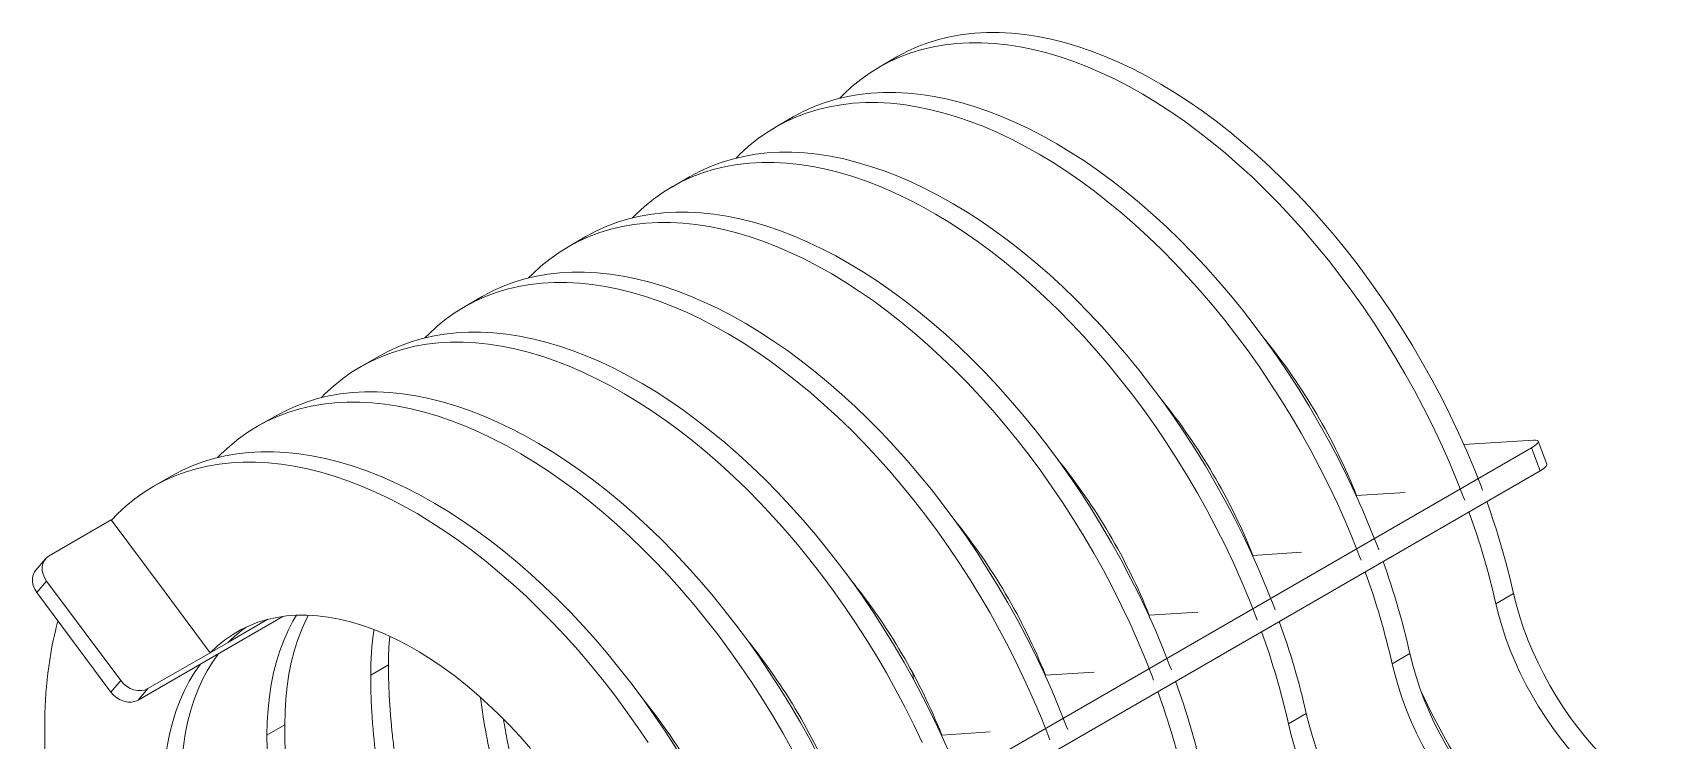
# Model space of a CAD drawing. Header units: millimetres. Extents: x -1732 to 6309, y -3588 to 3891.
# Drawn here: x 4667 to 5442, y 3076 to 3414 of the extents above; entities that cross this region are included whole.
import ezdxf

# ---------------------------------------------------------------- set-up
doc = ezdxf.new("R2010")
doc.units = ezdxf.units.MM

msp = doc.modelspace()

# ---------------------------------------------------------------- linework, layer by layer
at = {"color": 7, "linetype": 'Continuous', "lineweight": 15}
for p, q in [((5080.05, 3402.42), (5071.56, 3397.52)), ((5030.55, 3373.85), (5022.06, 3368.95)), ((4981.05, 3345.27), (4972.57, 3340.38)), ((4931.55, 3316.7), (4923.07, 3311.8)), ((4882.06, 3288.13), (4873.57, 3283.23)), ((4832.56, 3259.55), (4824.07, 3254.65)), ((4783.06, 3230.98), (4774.58, 3226.08)), ((5382.95, 3216.03), (4972.83, 2979.27)), ((5350.66, 3217.58), (5383.84, 3219.71)), ((5382.95, 3216.03), (5387.08, 3205.08)), ((5390.25, 3208.21), (5386.13, 3219.15)), ((4733.56, 3202.4), (4725.08, 3197.5)), ((5387.08, 3205.08), (4976.95, 2968.33)), ((5299.31, 3193.11), (5299.56, 3193.25)), ((5322.63, 3194.74), (5299.5, 3193.25)), ((4705.07, 3181.57), (4675.38, 3164.43)), ((4730.23, 3147.79), (4705.07, 3181.57)), ((4673.68, 3163.03), (4668.99, 3157.57)), ((5249.82, 3164.53), (5250.07, 3164.68)), ((5273.13, 3166.16), (5250, 3164.67)), ((4669.51, 3146.97), (4674.2, 3152.43)), ((4674.2, 3152.43), (4709.56, 3104.95)), ((4669.51, 3146.97), (4704.87, 3099.49)), ((4752.29, 3118.18), (4730.23, 3147.79)), ((5365.96, 3141.54), (5374.44, 3146.44)), ((5200.32, 3135.96), (5200.57, 3136.1)), ((5223.64, 3137.59), (5200.51, 3136.1)), ((4717.84, 3095.66), (4786.97, 3135.57)), ((4761.03, 3123.35), (4779.8, 3134.18)), ((4752.29, 3118.18), (4760.77, 3123.08)), ((4722.52, 3101.12), (4752.22, 3118.26)), ((4747.53, 3112.8), (4747.6, 3112.72)), ((4756.08, 3117.62), (4747.6, 3112.72)), ((4756.02, 3117.7), (4756.08, 3117.62)), ((5316.46, 3112.96), (5324.95, 3117.86)), ((4704.87, 3099.49), (4709.56, 3104.95)), ((4828.86, 3107.54), (4837.34, 3112.43)), ((5088.01, 3105.46), (5087.58, 3108.42)), ((5150.82, 3107.38), (5151.07, 3107.53)), ((5174.14, 3109.01), (5151.01, 3107.52)), ((4717.84, 3095.66), (4722.52, 3101.12)), ((4673.29, 3083.04), (4673.29, 2744.99)), ((4779.36, 3078.96), (4787.84, 3083.86)), ((5266.96, 3084.39), (5275.45, 3089.29)), ((5101.33, 3078.81), (5101.58, 3078.95)), ((5124.64, 3080.44), (5101.51, 3078.95))]:
    msp.add_line(p, q, dxfattribs=at)
at = {"color": 7, "linetype": 'Continuous', "lineweight": 15, "flags": 128}
for points in [[(5351.07, 3190.96), (5350.41, 3192.72), (5347.03, 3201.26), (5343.45, 3209.77), (5339.66, 3218.25), (5335.66, 3226.67), (5331.47, 3235.02), (5327.09, 3243.31), (5322.53, 3251.5), (5317.79, 3259.59), (5312.87, 3267.58), (5307.8, 3275.44), (5302.57, 3283.16), (5297.18, 3290.75), (5291.66, 3298.18), (5286, 3305.44), (5280.22, 3312.53), (5274.32, 3319.44), (5268.31, 3326.15), (5262.2, 3332.65), (5255.99, 3338.94), (5249.71, 3345.01), (5243.34, 3350.85), (5236.92, 3356.45), (5230.43, 3361.8), (5223.9, 3366.9), (5217.33, 3371.74), (5210.73, 3376.31), (5204.11, 3380.6), (5197.47, 3384.61), (5190.84, 3388.34), (5184.22, 3391.77), (5177.61, 3394.91), (5171.03, 3397.74), (5164.49, 3400.27), (5157.99, 3402.49), (5151.54, 3404.4), (5145.16, 3406), (5138.85, 3407.28), (5132.62, 3408.24), (5126.49, 3408.88), (5120.45, 3409.2), (5114.51, 3409.19), (5108.7, 3408.87), (5103, 3408.23), (5097.44, 3407.26), (5092.02, 3405.98), (5086.75, 3404.38), (5081.63, 3402.47), (5076.67, 3400.24), (5071.88, 3397.71), (5067.26, 3394.87), (5062.83, 3391.73), (5058.59, 3388.29), (5054.54, 3384.56), (5052.75, 3382.75)], [(5359.56, 3195.86), (5358.89, 3197.62), (5355.52, 3206.16), (5351.93, 3214.67), (5348.14, 3223.15), (5344.15, 3231.57), (5339.96, 3239.92), (5335.58, 3248.2), (5331.01, 3256.4), (5326.27, 3264.49), (5321.36, 3272.47), (5316.28, 3280.33), (5311.05, 3288.06), (5305.67, 3295.65), (5300.15, 3303.08), (5294.49, 3310.34), (5288.71, 3317.43), (5282.8, 3324.34), (5276.79, 3331.05), (5270.68, 3337.55), (5264.48, 3343.84), (5258.19, 3349.91), (5251.83, 3355.75), (5245.4, 3361.35), (5238.92, 3366.7), (5232.38, 3371.8), (5225.81, 3376.64), (5219.21, 3381.21), (5212.59, 3385.5), (5205.96, 3389.51), (5199.33, 3393.23), (5192.7, 3396.67), (5186.1, 3399.8), (5179.52, 3402.64), (5172.97, 3405.17), (5166.47, 3407.39), (5160.03, 3409.3), (5153.65, 3410.9), (5147.34, 3412.17), (5141.11, 3413.13), (5134.97, 3413.77), (5128.93, 3414.09), (5123, 3414.09), (5117.18, 3413.77), (5111.49, 3413.12), (5105.93, 3412.16), (5100.51, 3410.88), (5095.23, 3409.28), (5090.11, 3407.36), (5085.15, 3405.14), (5080.36, 3402.6), (5080.05, 3402.42)], [(5310.06, 3167.29), (5309.4, 3169.04), (5306.02, 3177.58), (5302.44, 3186.1), (5298.64, 3194.57), (5294.65, 3202.99), (5290.46, 3211.35), (5286.08, 3219.63), (5281.51, 3227.82), (5276.77, 3235.92), (5271.86, 3243.9), (5266.79, 3251.76), (5261.55, 3259.49), (5256.17, 3267.07), (5250.65, 3274.5), (5244.99, 3281.77), (5239.21, 3288.86), (5233.31, 3295.76), (5227.3, 3302.47), (5221.19, 3308.98), (5214.98, 3315.27), (5208.69, 3321.34), (5202.33, 3327.18), (5195.9, 3332.78), (5189.42, 3338.13), (5182.89, 3343.23), (5176.31, 3348.06), (5169.71, 3352.63), (5163.09, 3356.92), (5156.46, 3360.94), (5149.83, 3364.66), (5143.21, 3368.09), (5136.6, 3371.23), (5130.02, 3374.07), (5123.47, 3376.6), (5116.97, 3378.82), (5110.53, 3380.73), (5104.15, 3382.32), (5097.84, 3383.6), (5091.61, 3384.56), (5085.47, 3385.2), (5079.43, 3385.52), (5073.5, 3385.52), (5067.68, 3385.19), (5061.99, 3384.55), (5056.43, 3383.59), (5051.01, 3382.3), (5045.73, 3380.7), (5040.61, 3378.79), (5035.66, 3376.56), (5030.87, 3374.03), (5030.55, 3373.85)], [(5301.58, 3162.39), (5300.91, 3164.14), (5297.54, 3172.69), (5293.95, 3181.2), (5290.16, 3189.67), (5286.16, 3198.09), (5281.97, 3206.45), (5277.59, 3214.73), (5273.03, 3222.92), (5268.29, 3231.02), (5263.38, 3239), (5258.3, 3246.86), (5253.07, 3254.59), (5247.69, 3262.17), (5242.16, 3269.6), (5236.51, 3276.87), (5230.72, 3283.96), (5224.82, 3290.86), (5218.81, 3297.57), (5212.7, 3304.08), (5206.5, 3310.37), (5200.21, 3316.44), (5193.85, 3322.28), (5187.42, 3327.88), (5180.93, 3333.23), (5174.4, 3338.33), (5167.83, 3343.16), (5161.23, 3347.73), (5154.61, 3352.03), (5147.98, 3356.04), (5141.34, 3359.76), (5134.72, 3363.2), (5128.11, 3366.33), (5121.53, 3369.17), (5114.99, 3371.7), (5108.49, 3373.92), (5102.04, 3375.83), (5095.66, 3377.42), (5089.35, 3378.7), (5083.13, 3379.66), (5076.99, 3380.3), (5070.95, 3380.62), (5065.02, 3380.62), (5059.2, 3380.3), (5053.51, 3379.65), (5047.95, 3378.69), (5042.52, 3377.4), (5037.25, 3375.81), (5032.13, 3373.89), (5027.17, 3371.67), (5022.38, 3369.13), (5017.77, 3366.29), (5013.34, 3363.15), (5009.09, 3359.71), (5005.04, 3355.99), (5003.25, 3354.18)], [(5260.56, 3138.71), (5259.9, 3140.47), (5256.52, 3149.01), (5252.94, 3157.52), (5249.15, 3166), (5245.15, 3174.42), (5240.96, 3182.77), (5236.58, 3191.06), (5232.02, 3199.25), (5227.28, 3207.34), (5222.36, 3215.32), (5217.29, 3223.19), (5212.06, 3230.91), (5206.67, 3238.5), (5201.15, 3245.93), (5195.49, 3253.19), (5189.71, 3260.28), (5183.81, 3267.19), (5177.8, 3273.9), (5171.69, 3280.4), (5165.48, 3286.69), (5159.2, 3292.76), (5152.83, 3298.6), (5146.41, 3304.2), (5139.92, 3309.55), (5133.39, 3314.65), (5126.82, 3319.49), (5120.22, 3324.06), (5113.6, 3328.35), (5106.97, 3332.36), (5100.33, 3336.09), (5093.71, 3339.52), (5087.1, 3342.66), (5080.52, 3345.49), (5073.98, 3348.02), (5067.48, 3350.24), (5061.03, 3352.15), (5054.65, 3353.75), (5048.34, 3355.03), (5042.11, 3355.99), (5035.98, 3356.63), (5029.94, 3356.95), (5024, 3356.94), (5018.19, 3356.62), (5012.49, 3355.98), (5006.93, 3355.01), (5001.51, 3353.73), (4996.24, 3352.13), (4991.12, 3350.22), (4986.16, 3347.99), (4981.37, 3345.46), (4981.05, 3345.27)], [(5252.08, 3133.81), (5251.41, 3135.57), (5248.04, 3144.11), (5244.45, 3152.63), (5240.66, 3161.1), (5236.67, 3169.52), (5232.48, 3177.88), (5228.1, 3186.16), (5223.53, 3194.35), (5218.79, 3202.44), (5213.88, 3210.43), (5208.8, 3218.29), (5203.57, 3226.02), (5198.19, 3233.6), (5192.67, 3241.03), (5187.01, 3248.3), (5181.23, 3255.38), (5175.32, 3262.29), (5169.31, 3269), (5163.2, 3275.5), (5157, 3281.8), (5150.71, 3287.87), (5144.35, 3293.7), (5137.92, 3299.3), (5131.44, 3304.66), (5124.9, 3309.75), (5118.33, 3314.59), (5111.73, 3319.16), (5105.11, 3323.45), (5098.48, 3327.46), (5091.85, 3331.19), (5085.22, 3334.62), (5078.62, 3337.76), (5072.04, 3340.59), (5065.49, 3343.12), (5058.99, 3345.34), (5052.55, 3347.25), (5046.17, 3348.85), (5039.86, 3350.13), (5033.63, 3351.09), (5027.49, 3351.73), (5021.45, 3352.05), (5015.52, 3352.04), (5009.7, 3351.72), (5004.01, 3351.08), (4998.45, 3350.11), (4993.03, 3348.83), (4987.75, 3347.23), (4982.63, 3345.32), (4977.67, 3343.09), (4972.88, 3340.56), (4968.27, 3337.72), (4963.84, 3334.58), (4959.59, 3331.14), (4955.54, 3327.41), (4953.75, 3325.6)], [(5202.58, 3105.24), (5201.92, 3106.99), (5198.54, 3115.54), (5194.96, 3124.05), (5191.16, 3132.52), (5187.17, 3140.95), (5182.98, 3149.3), (5178.6, 3157.58), (5174.03, 3165.78), (5169.29, 3173.87), (5164.38, 3181.85), (5159.31, 3189.71), (5154.07, 3197.44), (5148.69, 3205.03), (5143.17, 3212.46), (5137.51, 3219.72), (5131.73, 3226.81), (5125.83, 3233.72), (5119.82, 3240.42), (5113.71, 3246.93), (5107.5, 3253.22), (5101.21, 3259.29), (5094.85, 3265.13), (5088.42, 3270.73), (5081.94, 3276.08), (5075.41, 3281.18), (5068.83, 3286.02), (5062.23, 3290.58), (5055.61, 3294.88), (5048.98, 3298.89), (5042.35, 3302.61), (5035.73, 3306.05), (5029.12, 3309.18), (5022.54, 3312.02), (5015.99, 3314.55), (5009.49, 3316.77), (5003.05, 3318.68), (4996.67, 3320.28), (4990.36, 3321.55), (4984.13, 3322.51), (4977.99, 3323.15), (4971.95, 3323.47), (4966.02, 3323.47), (4960.2, 3323.15), (4954.51, 3322.5), (4948.95, 3321.54), (4943.53, 3320.26), (4938.25, 3318.66), (4933.13, 3316.74), (4928.18, 3314.52), (4923.39, 3311.98), (4918.77, 3309.14), (4914.34, 3306), (4910.1, 3302.57), (4906.05, 3298.84), (4904.26, 3297.03)], [(5211.07, 3110.14), (5210.4, 3111.89), (5207.03, 3120.44), (5203.44, 3128.95), (5199.65, 3137.42), (5195.65, 3145.84), (5191.46, 3154.2), (5187.08, 3162.48), (5182.52, 3170.67), (5177.78, 3178.77), (5172.87, 3186.75), (5167.79, 3194.61), (5162.56, 3202.34), (5157.18, 3209.92), (5151.65, 3217.35), (5146, 3224.62), (5140.21, 3231.71), (5134.31, 3238.61), (5128.3, 3245.32), (5122.19, 3251.83), (5115.99, 3258.12), (5109.7, 3264.19), (5103.34, 3270.03), (5096.91, 3275.63), (5090.42, 3280.98), (5083.89, 3286.08), (5077.32, 3290.91), (5070.72, 3295.48), (5064.1, 3299.78), (5057.47, 3303.79), (5050.84, 3307.51), (5044.21, 3310.95), (5037.6, 3314.08), (5031.02, 3316.92), (5024.48, 3319.45), (5017.98, 3321.67), (5011.53, 3323.58), (5005.15, 3325.17), (4998.84, 3326.45), (4992.62, 3327.41), (4986.48, 3328.05), (4980.44, 3328.37), (4974.51, 3328.37), (4968.69, 3328.05), (4963, 3327.4), (4957.44, 3326.44), (4952.01, 3325.15), (4946.74, 3323.56), (4941.62, 3321.64), (4936.66, 3319.42), (4931.87, 3316.88), (4931.55, 3316.7)], [(5161.57, 3081.56), (5160.9, 3083.32), (5157.53, 3091.86), (5153.94, 3100.38), (5150.15, 3108.85), (5146.16, 3117.27), (5141.97, 3125.63), (5137.59, 3133.91), (5133.02, 3142.1), (5128.28, 3150.19), (5123.37, 3158.18), (5118.29, 3166.04), (5113.06, 3173.77), (5107.68, 3181.35), (5102.16, 3188.78), (5096.5, 3196.05), (5090.72, 3203.13), (5084.82, 3210.04), (5078.8, 3216.75), (5072.69, 3223.25), (5066.49, 3229.55), (5060.2, 3235.62), (5053.84, 3241.45), (5047.41, 3247.05), (5040.93, 3252.41), (5034.39, 3257.5), (5027.82, 3262.34), (5021.22, 3266.91), (5014.6, 3271.2), (5007.97, 3275.21), (5001.34, 3278.94), (4994.71, 3282.37), (4988.11, 3285.51), (4981.53, 3288.34), (4974.98, 3290.87), (4968.48, 3293.09), (4962.04, 3295), (4955.66, 3296.6), (4949.35, 3297.88), (4943.12, 3298.84), (4936.98, 3299.48), (4930.94, 3299.8), (4925.01, 3299.79), (4919.19, 3299.47), (4913.5, 3298.83), (4907.94, 3297.86), (4902.52, 3296.58), (4897.24, 3294.98), (4892.12, 3293.07), (4887.16, 3290.84), (4882.37, 3288.31), (4882.06, 3288.13)], [(5153.08, 3076.67), (5152.42, 3078.42), (5149.04, 3086.96), (5145.46, 3095.48), (5141.67, 3103.95), (5137.67, 3112.37), (5133.48, 3120.73), (5129.1, 3129.01), (5124.54, 3137.2), (5119.8, 3145.29), (5114.88, 3153.28), (5109.81, 3161.14), (5104.58, 3168.87), (5099.19, 3176.45), (5093.67, 3183.88), (5088.01, 3191.15), (5082.23, 3198.24), (5076.33, 3205.14), (5070.32, 3211.85), (5064.21, 3218.36), (5058, 3224.65), (5051.72, 3230.72), (5045.35, 3236.56), (5038.93, 3242.16), (5032.44, 3247.51), (5025.91, 3252.61), (5019.34, 3257.44), (5012.74, 3262.01), (5006.12, 3266.3), (4999.48, 3270.31), (4992.85, 3274.04), (4986.23, 3277.47), (4979.62, 3280.61), (4973.04, 3283.44), (4966.5, 3285.97), (4960, 3288.2), (4953.55, 3290.11), (4947.17, 3291.7), (4940.86, 3292.98), (4934.63, 3293.94), (4928.5, 3294.58), (4922.46, 3294.9), (4916.52, 3294.9), (4910.71, 3294.57), (4905.01, 3293.93), (4899.45, 3292.96), (4894.03, 3291.68), (4888.76, 3290.08), (4883.64, 3288.17), (4878.68, 3285.94), (4873.89, 3283.41), (4869.27, 3280.57), (4864.84, 3277.43), (4860.6, 3273.99), (4856.55, 3270.26), (4854.76, 3268.46)], [(5104.45, 3071.8), (5100.65, 3080.27), (5096.66, 3088.7), (5092.47, 3097.05), (5088.09, 3105.33), (5083.52, 3113.53), (5078.78, 3121.62), (5073.87, 3129.6), (5068.8, 3137.46), (5063.56, 3145.19), (5058.18, 3152.78), (5052.66, 3160.21), (5047, 3167.47), (5041.22, 3174.56), (5035.32, 3181.47), (5029.31, 3188.17), (5023.2, 3194.68), (5016.99, 3200.97), (5010.7, 3207.04), (5004.34, 3212.88), (4997.91, 3218.48), (4991.43, 3223.83), (4984.9, 3228.93), (4978.32, 3233.77), (4971.72, 3238.33), (4965.1, 3242.63), (4958.47, 3246.64), (4951.84, 3250.36), (4945.22, 3253.8), (4938.61, 3256.93), (4932.03, 3259.77), (4925.48, 3262.3), (4918.98, 3264.52), (4912.54, 3266.43), (4906.16, 3268.03), (4899.85, 3269.3), (4893.62, 3270.26), (4887.48, 3270.9), (4881.44, 3271.22), (4875.51, 3271.22), (4869.69, 3270.9), (4864, 3270.25), (4858.44, 3269.29), (4853.02, 3268.01), (4847.74, 3266.41), (4842.62, 3264.49), (4837.67, 3262.27), (4832.88, 3259.73), (4832.56, 3259.55)], [(5092.17, 3075.38), (5088.17, 3083.8), (5083.98, 3092.15), (5079.6, 3100.43), (5075.04, 3108.63), (5070.3, 3116.72), (5065.39, 3124.7), (5060.31, 3132.56), (5055.08, 3140.29), (5049.7, 3147.88), (5044.17, 3155.31), (5038.52, 3162.57), (5032.73, 3169.66), (5026.83, 3176.57), (5020.82, 3183.28), (5014.71, 3189.78), (5008.51, 3196.07), (5002.22, 3202.14), (4995.86, 3207.98), (4989.43, 3213.58), (4982.94, 3218.93), (4976.41, 3224.03), (4969.84, 3228.87), (4963.24, 3233.44), (4956.62, 3237.73), (4949.99, 3241.74), (4943.35, 3245.47), (4936.73, 3248.9), (4930.12, 3252.03), (4923.54, 3254.87), (4917, 3257.4), (4910.5, 3259.62), (4904.05, 3261.53), (4897.67, 3263.13), (4891.36, 3264.4), (4885.14, 3265.36), (4879, 3266), (4872.96, 3266.32), (4867.03, 3266.32), (4861.21, 3266), (4855.52, 3265.35), (4849.96, 3264.39), (4844.53, 3263.11), (4839.26, 3261.51), (4834.14, 3259.59), (4829.18, 3257.37), (4824.39, 3254.83), (4819.78, 3252), (4815.35, 3248.85), (4811.1, 3245.42), (4807.05, 3241.69), (4805.26, 3239.88)], [(5030.11, 3071.86), (5025.54, 3080.05), (5020.8, 3088.15), (5015.89, 3096.13), (5010.81, 3103.99), (5005.58, 3111.72), (5000.2, 3119.3), (4994.68, 3126.73), (4989.02, 3134), (4983.24, 3141.09), (4977.33, 3147.99), (4971.32, 3154.7), (4965.21, 3161.21), (4959.01, 3167.5), (4952.72, 3173.57), (4946.36, 3179.41), (4939.93, 3185.01), (4933.45, 3190.36), (4926.91, 3195.46), (4920.34, 3200.29), (4913.74, 3204.86), (4907.12, 3209.15), (4900.49, 3213.17), (4893.86, 3216.89), (4887.23, 3220.32), (4880.63, 3223.46), (4874.05, 3226.3), (4867.5, 3228.83), (4861, 3231.05), (4854.56, 3232.96), (4848.18, 3234.55), (4841.87, 3235.83), (4835.64, 3236.79), (4829.5, 3237.43), (4823.46, 3237.75), (4817.53, 3237.75), (4811.71, 3237.42), (4806.02, 3236.78), (4800.46, 3235.82), (4795.04, 3234.53), (4789.76, 3232.93), (4784.64, 3231.02), (4779.68, 3228.79), (4774.89, 3226.26), (4770.28, 3223.42), (4765.85, 3220.28), (4761.6, 3216.84), (4757.55, 3213.11), (4755.76, 3211.31)], [(5042.97, 3068.48), (5038.59, 3076.76), (5034.03, 3084.95), (5029.29, 3093.04), (5024.37, 3101.03), (5019.3, 3108.89), (5014.07, 3116.62), (5008.68, 3124.2), (5003.16, 3131.63), (4997.5, 3138.9), (4991.72, 3145.99), (4985.82, 3152.89), (4979.81, 3159.6), (4973.7, 3166.11), (4967.49, 3172.4), (4961.21, 3178.47), (4954.84, 3184.31), (4948.42, 3189.91), (4941.93, 3195.26), (4935.4, 3200.36), (4928.83, 3205.19), (4922.23, 3209.76), (4915.61, 3214.05), (4908.98, 3218.06), (4902.34, 3221.79), (4895.72, 3225.22), (4889.11, 3228.36), (4882.53, 3231.19), (4875.99, 3233.72), (4869.49, 3235.95), (4863.04, 3237.86), (4856.66, 3239.45), (4850.35, 3240.73), (4844.12, 3241.69), (4837.99, 3242.33), (4831.95, 3242.65), (4826.01, 3242.65), (4820.2, 3242.32), (4814.5, 3241.68), (4808.94, 3240.71), (4803.52, 3239.43), (4798.25, 3237.83), (4793.13, 3235.92), (4788.17, 3233.69), (4783.38, 3231.16), (4783.06, 3230.98)], [(4974.88, 3072.45), (4969.8, 3080.31), (4964.57, 3088.04), (4959.19, 3095.63), (4953.66, 3103.06), (4948.01, 3110.32), (4942.22, 3117.41), (4936.32, 3124.32), (4930.31, 3131.03), (4924.2, 3137.53), (4918, 3143.82), (4911.71, 3149.89), (4905.35, 3155.73), (4898.92, 3161.33), (4892.43, 3166.68), (4885.9, 3171.78), (4879.33, 3176.62), (4872.73, 3181.19), (4866.11, 3185.48), (4859.48, 3189.49), (4852.85, 3193.21), (4846.22, 3196.65), (4839.61, 3199.78), (4833.03, 3202.62), (4826.49, 3205.15), (4819.99, 3207.37), (4813.54, 3209.28), (4807.16, 3210.88), (4800.85, 3212.15), (4794.63, 3213.11), (4788.49, 3213.75), (4782.45, 3214.07), (4776.52, 3214.07), (4770.7, 3213.75), (4765.01, 3213.1), (4759.45, 3212.14), (4754.02, 3210.86), (4748.75, 3209.26), (4743.63, 3207.34), (4738.67, 3205.12), (4733.88, 3202.58), (4733.56, 3202.4)], [(5383.84, 3219.71), (5384.91, 3219.71), (5385.67, 3219.55), (5386.09, 3219.25), (5386.14, 3218.8), (5385.84, 3218.23), (5385.19, 3217.56), (5384.21, 3216.82), (5382.95, 3216.03)], [(4961.32, 3075.42), (4956.08, 3083.14), (4950.7, 3090.73), (4945.18, 3098.16), (4939.52, 3105.42), (4933.74, 3112.51), (4927.84, 3119.42), (4921.83, 3126.13), (4915.72, 3132.63), (4909.51, 3138.92), (4903.22, 3144.99), (4896.86, 3150.83), (4890.43, 3156.43), (4883.95, 3161.79), (4877.42, 3166.88), (4870.84, 3171.72), (4864.24, 3176.29), (4857.62, 3180.58), (4850.99, 3184.59), (4844.36, 3188.32), (4837.74, 3191.75), (4831.13, 3194.89), (4824.55, 3197.72), (4818, 3200.25), (4811.5, 3202.47), (4805.06, 3204.38), (4798.68, 3205.98), (4792.37, 3207.26), (4786.14, 3208.22), (4780, 3208.86), (4773.96, 3209.18), (4768.03, 3209.17), (4762.21, 3208.85), (4756.52, 3208.21), (4750.96, 3207.24), (4745.54, 3205.96), (4740.26, 3204.36), (4735.14, 3202.45), (4730.19, 3200.22), (4725.4, 3197.69), (4720.78, 3194.85), (4716.35, 3191.71), (4712.11, 3188.27), (4708.06, 3184.54), (4705.12, 3181.52)], [(5390.25, 3208.21), (5390.27, 3207.85), (5389.96, 3207.29), (5389.31, 3206.62), (5388.34, 3205.87), (5387.08, 3205.08)], [(4675.38, 3164.43), (4674.11, 3163.48), (4673.12, 3162.27), (4672.44, 3160.83), (4672.1, 3159.23), (4672.12, 3157.52), (4672.48, 3155.77), (4673.18, 3154.06), (4674.2, 3152.43)], [(4668.99, 3157.57), (4668.43, 3156.8), (4667.75, 3155.37), (4667.41, 3153.77), (4667.43, 3152.06), (4667.79, 3150.31), (4668.5, 3148.6), (4669.51, 3146.97)], [(5441.7, 3049.29), (5437.42, 3051.95), (5433.15, 3054.9), (5428.91, 3058.12), (5424.73, 3061.62), (5420.61, 3065.37), (5416.56, 3069.36), (5412.62, 3073.57), (5408.78, 3077.99), (5405.06, 3082.61), (5401.48, 3087.41), (5398.05, 3092.36), (5394.79, 3097.46), (5391.69, 3102.67), (5388.79, 3107.99), (5386.08, 3113.39), (5383.57, 3118.86), (5381.28, 3124.37), (5379.22, 3129.9), (5377.39, 3135.44), (5375.79, 3140.96), (5374.44, 3146.44)], [(4752.29, 3118.18), (4755.6, 3121.37), (4759.12, 3124.26), (4762.83, 3126.86), (4766.73, 3129.14), (4770.8, 3131.11), (4775.04, 3132.76), (4779.44, 3134.09), (4783.99, 3135.1), (4788.68, 3135.78), (4793.5, 3136.13), (4798.44, 3136.15), (4803.48, 3135.85), (4808.63, 3135.22), (4813.86, 3134.26), (4819.17, 3132.98), (4824.55, 3131.37), (4829.98, 3129.45), (4835.45, 3127.21), (4840.95, 3124.67), (4846.48, 3121.82), (4852.01, 3118.67), (4857.53, 3115.23), (4863.04, 3111.5), (4868.52, 3107.5), (4873.97, 3103.24), (4879.36, 3098.71), (4884.69, 3093.93), (4889.95, 3088.92), (4895.12, 3083.68), (4900.2, 3078.22), (4905.17, 3072.55)], [(4779.36, 3078.96), (4779.49, 3085.25), (4779.86, 3091.38), (4780.49, 3097.34), (4781.37, 3103.11), (4782.5, 3108.69), (4783.88, 3114.05), (4785.5, 3119.2), (4787.35, 3124.12), (4789.45, 3128.8), (4791.77, 3133.23), (4793.51, 3136.13)], [(4787.84, 3083.86), (4787.97, 3090.15), (4788.35, 3096.28), (4788.98, 3102.23), (4789.86, 3108.01), (4790.99, 3113.58), (4792.36, 3118.95), (4793.98, 3124.1), (4795.84, 3129.02), (4797.93, 3133.7), (4799.16, 3136.13)], [(5433.22, 3044.39), (5428.93, 3047.05), (5424.66, 3050), (5420.43, 3053.23), (5416.24, 3056.72), (5412.12, 3060.47), (5408.08, 3064.46), (5404.13, 3068.67), (5400.29, 3073.1), (5396.58, 3077.71), (5393, 3082.51), (5389.57, 3087.46), (5386.3, 3092.56), (5383.21, 3097.77), (5380.3, 3103.09), (5377.59, 3108.5), (5375.09, 3113.96), (5372.8, 3119.47), (5370.73, 3125.01), (5368.9, 3130.54), (5367.31, 3136.06), (5365.96, 3141.54)], [(4729.86, 3050.39), (4729.99, 3056.67), (4730.37, 3062.8), (4731, 3068.76), (4731.88, 3074.53), (4733.01, 3080.11), (4734.38, 3085.48), (4736, 3090.63), (4737.86, 3095.55), (4739.95, 3100.22), (4742.27, 3104.65), (4744.82, 3108.82), (4747.6, 3112.72)], [(4738.35, 3055.28), (4738.47, 3061.57), (4738.85, 3067.7), (4739.48, 3073.66), (4740.36, 3079.43), (4741.49, 3085.01), (4742.87, 3090.38), (4744.48, 3095.53), (4746.34, 3100.45), (4748.43, 3105.12), (4750.76, 3109.55), (4753.31, 3113.72), (4756.08, 3117.62)], [(5383.72, 3015.81), (5379.43, 3018.47), (5375.17, 3021.42), (5370.93, 3024.65), (5366.75, 3028.15), (5362.62, 3031.89), (5358.58, 3035.88), (5354.63, 3040.1), (5350.8, 3044.52), (5347.08, 3049.14), (5343.5, 3053.93), (5340.07, 3058.89), (5336.8, 3063.98), (5333.71, 3069.2), (5330.8, 3074.52), (5328.09, 3079.92), (5325.59, 3085.39), (5323.3, 3090.9), (5321.24, 3096.43), (5319.41, 3101.97), (5317.81, 3107.48), (5316.46, 3112.96)], [(5392.21, 3020.71), (5387.92, 3023.37), (5383.65, 3026.32), (5379.42, 3029.55), (5375.23, 3033.04), (5371.11, 3036.79), (5367.07, 3040.78), (5363.12, 3045), (5359.28, 3049.42), (5355.56, 3054.04), (5351.99, 3058.83), (5348.56, 3063.79), (5345.29, 3068.88), (5342.2, 3074.1), (5339.29, 3079.42), (5336.58, 3084.82), (5334.07, 3090.29), (5331.79, 3095.8), (5329.72, 3101.33), (5327.89, 3106.87), (5326.3, 3112.38), (5324.95, 3117.86)], [(4709.56, 3104.95), (4710.85, 3103.48), (4712.35, 3102.23), (4714.03, 3101.24), (4715.8, 3100.55), (4717.6, 3100.18), (4719.37, 3100.16), (4721.03, 3100.47), (4722.52, 3101.12)], [(4704.87, 3099.49), (4706.16, 3098.02), (4707.66, 3096.77), (4709.34, 3095.78), (4711.11, 3095.09), (4712.91, 3094.72), (4714.68, 3094.7), (4716.34, 3095.01), (4717.84, 3095.66)], [(5334.22, 2987.24), (5329.94, 2989.9), (5325.67, 2992.85), (5321.43, 2996.08), (5317.25, 2999.57), (5313.13, 3003.32), (5309.08, 3007.31), (5305.14, 3011.52), (5301.3, 3015.95), (5297.58, 3020.57), (5294, 3025.36), (5290.57, 3030.31), (5287.31, 3035.41), (5284.21, 3040.63), (5281.31, 3045.94), (5278.6, 3051.35), (5276.09, 3056.81), (5273.8, 3062.32), (5271.74, 3067.86), (5269.91, 3073.39), (5268.31, 3078.91), (5266.96, 3084.39)], [(5342.71, 2992.14), (5338.42, 2994.8), (5334.15, 2997.75), (5329.92, 3000.98), (5325.73, 3004.47), (5321.61, 3008.22), (5317.57, 3012.21), (5313.62, 3016.42), (5309.78, 3020.85), (5306.07, 3025.46), (5302.49, 3030.26), (5299.06, 3035.21), (5295.79, 3040.31), (5292.7, 3045.52), (5289.79, 3050.84), (5287.08, 3056.25), (5284.58, 3061.71), (5282.29, 3067.22), (5280.23, 3072.76), (5278.39, 3078.29), (5276.8, 3083.81), (5275.45, 3089.29)]]:
    msp.add_lwpolyline(points, dxfattribs=at)
at = {"color": 7, "linetype": 'Continuous', "lineweight": 15}
for centre, radius, start, end in [((5030.01, 3084.84), 290.48, 21.91208, 38.99358), ((4980.51, 3056.27), 290.48, 21.91208, 38.99358), ((4931.01, 3027.7), 290.48, 21.91208, 38.99358), ((5013.47, 3064.59), 370.14, 12.77495, 19.86505), ((5004.98, 3059.69), 370.14, 12.77495, 19.86505), ((4881.51, 2999.12), 290.48, 21.91208, 38.99358), ((4963.97, 3036.02), 370.14, 12.77495, 19.86505), ((4832.02, 2970.55), 290.48, 21.91208, 38.99358), ((4955.48, 3031.12), 370.14, 12.77495, 19.86505), ((4861.91, 3085.03), 188.63, 165.13396, 180.60501), ((4803.03, 3082.48), 58.6, 124.99037, 136.14743), ((4969.12, 3108.05), 140.26, 171.30242, 180.21074), ((4905.99, 3002.54), 370.14, 12.77495, 19.86505), ((4914.47, 3007.44), 370.14, 12.77495, 19.86505), ((4984.21, 3112.67), 146.87, 174.75849, 180.09368), ((4782.52, 2941.97), 290.48, 21.91208, 38.99358), ((4856.49, 2973.97), 370.14, 12.77495, 19.86505), ((4864.97, 2978.87), 370.14, 12.77495, 19.86505), ((5612.25, 3228.81), 310.07, 204.5363, 215.45832), ((4733.02, 2913.4), 290.48, 21.91208, 38.99358)]:
    msp.add_arc(centre, radius, start, end, dxfattribs=at)
for points, knots in [([(4957.23, 2695.38), (4957.02, 2696.03), (4956.61, 2697.34), (4955.98, 2699.31), (4955.34, 2701.29), (4954.01, 2705.42), (4951.91, 2711.77), (4949.01, 2720.25), (4946.01, 2728.83), (4941.93, 2740.2), (4936.65, 2754.45), (4930.12, 2771.49), (4923.44, 2788.51), (4916.66, 2805.52), (4910.95, 2819.69), (4906.38, 2831.02), (4901.8, 2842.35), (4896.1, 2856.52), (4889.31, 2873.53), (4882.63, 2890.55), (4876.1, 2907.59), (4869.77, 2924.64), (4863.67, 2941.7), (4857.87, 2958.76), (4852.41, 2975.81), (4847.36, 2992.82), (4843.53, 3006.98), (4840.74, 3018.24), (4838.78, 3026.68), (4836.99, 3035.04), (4835.33, 3043.43), (4833.85, 3051.77), (4832.54, 3060.05), (4831.43, 3068.16), (4830.71, 3074.48), (4830.25, 3079.09), (4829.98, 3082.03), (4829.75, 3084.95), (4829.54, 3087.85), (4829.36, 3090.73), (4829.2, 3093.58), (4829.08, 3096.42), (4828.98, 3099.23), (4828.91, 3102.02), (4828.86, 3104.79), (4828.86, 3106.62), (4828.86, 3107.54)], [0, 0, 0, 0, 0.004697, 0.009421, 0.014174, 0.018954, 0.039097, 0.059832, 0.079938, 0.100709, 0.141586, 0.182462, 0.223339, 0.264215, 0.305092, 0.32553, 0.345969, 0.386846, 0.427722, 0.468599, 0.509475, 0.550352, 0.591229, 0.632105, 0.672982, 0.713859, 0.754735, 0.775351, 0.795614, 0.816211, 0.836494, 0.857316, 0.877872, 0.898176, 0.918247, 0.925788, 0.933304, 0.940796, 0.948266, 0.955714, 0.963141, 0.970549, 0.977937, 0.985308, 0.992662, 1, 1, 1, 1]), ([(4965.71, 2700.28), (4964.88, 2702.92), (4962.24, 2711.16), (4957.53, 2725.18), (4951.51, 2742.15), (4945.15, 2759.29), (4938.68, 2776.21), (4931.96, 2793.34), (4925.25, 2810.16), (4918.34, 2827.3), (4909.18, 2849.99), (4899.98, 2872.88), (4891.07, 2895.58), (4884.54, 2912.61), (4878.22, 2929.63), (4872.04, 2946.92), (4866.27, 2963.92), (4860.77, 2981.11), (4855.82, 2997.81), (4851.2, 3014.92), (4847.19, 3031.62), (4844.29, 3045.67), (4842.33, 3056.69), (4841.02, 3064.98), (4839.92, 3073.06), (4839.25, 3078.87), (4838.88, 3082.52), (4838.73, 3084.08), (4838.59, 3085.63), (4838.45, 3087.17), (4838.32, 3088.71), (4838.21, 3090.24), (4838.09, 3091.77), (4837.99, 3093.29), (4837.89, 3094.8), (4837.8, 3096.3), (4837.72, 3097.8), (4837.65, 3099.3), (4837.59, 3100.78), (4837.53, 3102.26), (4837.48, 3103.73), (4837.44, 3105.2), (4837.4, 3106.66), (4837.37, 3108.11), (4837.36, 3109.56), (4837.34, 3111.02), (4837.34, 3111.96), (4837.34, 3112.43)], [0.2355105, 0.2355105, 0.2355105, 0.2355105, 0.250036, 0.2808228, 0.3125553, 0.3432757, 0.3751103, 0.405647, 0.4376491, 0.4677672, 0.5001947, 0.5627368, 0.5940019, 0.6252353, 0.6564296, 0.687588, 0.720249, 0.7498487, 0.7821386, 0.8122277, 0.8444202, 0.8749606, 0.8909918, 0.9067291, 0.9221852, 0.9373729, 0.9404122, 0.9434451, 0.9464718, 0.9494922, 0.9525066, 0.955515, 0.9585175, 0.9615143, 0.9645055, 0.9674911, 0.9704714, 0.9734463, 0.976416, 0.9793806, 0.9823403, 0.9852951, 0.9882451, 0.9911905, 0.9941314, 0.9970678, 1, 1, 1, 1]), ([(5017.09, 2717.97), (5015.27, 2723.46), (5011.63, 2734.44), (5005.71, 2750.91), (4999.53, 2767.37), (4993.1, 2783.8), (4987.06, 2798.79), (4981.52, 2812.24), (4976.55, 2824.16), (4972.74, 2833.2), (4970.06, 2839.54), (4968.5, 2843.21), (4966.96, 2846.83), (4965.43, 2850.43), (4963.99, 2853.81), (4962.57, 2857.14), (4961.04, 2860.74), (4959.3, 2864.8), (4957.52, 2868.99), (4955.77, 2873.08), (4954.14, 2876.93), (4952.41, 2880.98), (4950.67, 2885.08), (4948.83, 2889.43), (4946.95, 2893.86), (4944.99, 2898.52), (4943.01, 2903.21), (4939.31, 2912.05), (4933.99, 2924.91), (4927.39, 2941.19), (4921.21, 2956.91), (4915.46, 2972.04), (4909.94, 2987.17), (4904.84, 3001.89), (4900.18, 3016.16), (4895.98, 3029.97), (4892.12, 3043.71), (4888.65, 3057.37), (4885.39, 3072.06), (4882.83, 3085.29), (4881.7, 3093.83), (4881.29, 3096.88)], [0, 0, 0, 0, 0.0432134, 0.0864285, 0.1296411, 0.1728482, 0.2160394, 0.248066, 0.2791629, 0.310398, 0.3196369, 0.3293246, 0.3394609, 0.3483527, 0.3578188, 0.3662915, 0.3747069, 0.3863359, 0.3985023, 0.4079113, 0.4187071, 0.4290013, 0.4400356, 0.4511237, 0.4635018, 0.4751334, 0.4879703, 0.5006821, 0.5450945, 0.5896284, 0.6293527, 0.6691008, 0.7088206, 0.7485339, 0.7849297, 0.821214, 0.8574118, 0.8935435, 0.9296359, 0.974905, 1, 1, 1, 1]), ([(4893.43, 2684.86), (4892.84, 2686.88), (4890.66, 2694.34), (4886.66, 2707.44), (4881.37, 2723.95), (4875.79, 2740.7), (4870.15, 2757.17), (4864.3, 2773.97), (4858.43, 2790.64), (4852.47, 2807.51), (4846.61, 2824.18), (4840.82, 2840.84), (4835.13, 2857.5), (4829.6, 2874.15), (4822.46, 2896.32), (4815.71, 2918.66), (4809.61, 2940.76), (4805.33, 2957.42), (4801.5, 2973.7), (4798.02, 2990.12), (4795.03, 3006.16), (4792.91, 3019.54), (4791.48, 3030.08), (4790.52, 3038), (4789.72, 3045.76), (4789.23, 3051.44), (4788.94, 3055.13), (4788.82, 3056.88), (4788.7, 3058.62), (4788.59, 3060.36), (4788.49, 3062.08), (4788.39, 3063.8), (4788.3, 3065.51), (4788.22, 3067.22), (4788.15, 3068.92), (4788.09, 3070.61), (4788.03, 3072.29), (4787.98, 3073.96), (4787.94, 3075.63), (4787.9, 3077.29), (4787.88, 3078.94), (4787.86, 3080.59), (4787.85, 3082.26), (4787.84, 3083.33), (4787.84, 3083.86)], [0.2397522, 0.2397522, 0.2397522, 0.2397522, 0.2511783, 0.2817923, 0.3135967, 0.3440659, 0.3760533, 0.4061928, 0.4385607, 0.4698214, 0.5010779, 0.5323242, 0.5635553, 0.5947701, 0.6259712, 0.6883631, 0.7206423, 0.750865, 0.7828527, 0.8133363, 0.8449493, 0.8754428, 0.8912733, 0.9068893, 0.9222984, 0.937508, 0.941042, 0.9445682, 0.9480866, 0.9515973, 0.9551005, 0.9585962, 0.9620845, 0.9655656, 0.9690395, 0.9725064, 0.9759663, 0.9794194, 0.9828658, 0.9863055, 0.9897386, 0.9931654, 0.9965858, 1, 1, 1, 1]), ([(4924.17, 2976.54), (4923.08, 2979.43), (4919.72, 2988.39), (4914.45, 3003.43), (4908.45, 3021.62), (4902.99, 3039.79), (4898.19, 3057.87), (4894.53, 3073.5), (4892.83, 3082.97), (4892.19, 3086.54)], [0, 0, 0, 0, 0.078564, 0.242906, 0.407279, 0.571659, 0.736049, 0.900451, 1, 1, 1, 1]), ([(4884.94, 2679.96), (4884.77, 2680.56), (4884.42, 2681.77), (4883.89, 2683.59), (4882.73, 2687.53), (4880.88, 2693.68), (4878.33, 2701.95), (4875.68, 2710.32), (4872.09, 2721.43), (4867.45, 2735.37), (4861.75, 2752.04), (4855.94, 2768.7), (4851.05, 2782.59), (4847.13, 2793.7), (4843.21, 2804.82), (4838.33, 2818.71), (4832.53, 2835.37), (4826.84, 2852.04), (4821.29, 2868.71), (4815.92, 2885.37), (4810.78, 2902.01), (4805.86, 2918.73), (4801.27, 2935.31), (4796.99, 2951.92), (4793.13, 2968.29), (4790.22, 2981.98), (4788.12, 2992.82), (4786.65, 3000.96), (4785.32, 3008.99), (4784.34, 3015.44), (4783.65, 3020.38), (4783.18, 3023.83), (4782.75, 3027.26), (4782.33, 3030.67), (4781.95, 3034.06), (4781.59, 3037.42), (4781.26, 3040.75), (4780.96, 3044.07), (4780.68, 3047.36), (4780.43, 3050.62), (4780.2, 3053.87), (4780, 3057.08), (4779.83, 3060.28), (4779.69, 3063.45), (4779.57, 3066.6), (4779.47, 3069.73), (4779.41, 3072.83), (4779.37, 3075.91), (4779.36, 3077.94), (4779.36, 3078.96)], [0, 0, 0, 0, 0.004466, 0.008959, 0.01348, 0.03369, 0.054585, 0.074743, 0.09569, 0.136795, 0.177899, 0.219004, 0.260108, 0.280661, 0.301213, 0.342318, 0.383422, 0.424527, 0.465631, 0.506736, 0.547843, 0.58895, 0.630751, 0.671159, 0.712808, 0.753368, 0.774256, 0.794916, 0.815355, 0.835581, 0.844528, 0.853438, 0.862311, 0.87115, 0.879954, 0.888724, 0.897461, 0.906166, 0.914839, 0.923481, 0.932093, 0.940675, 0.949229, 0.957756, 0.966255, 0.974728, 0.983176, 0.9916, 1, 1, 1, 1])]:
    msp.add_open_spline(points, degree=3, knots=knots, dxfattribs=at)

doc.saveas('drawing.dxf')
